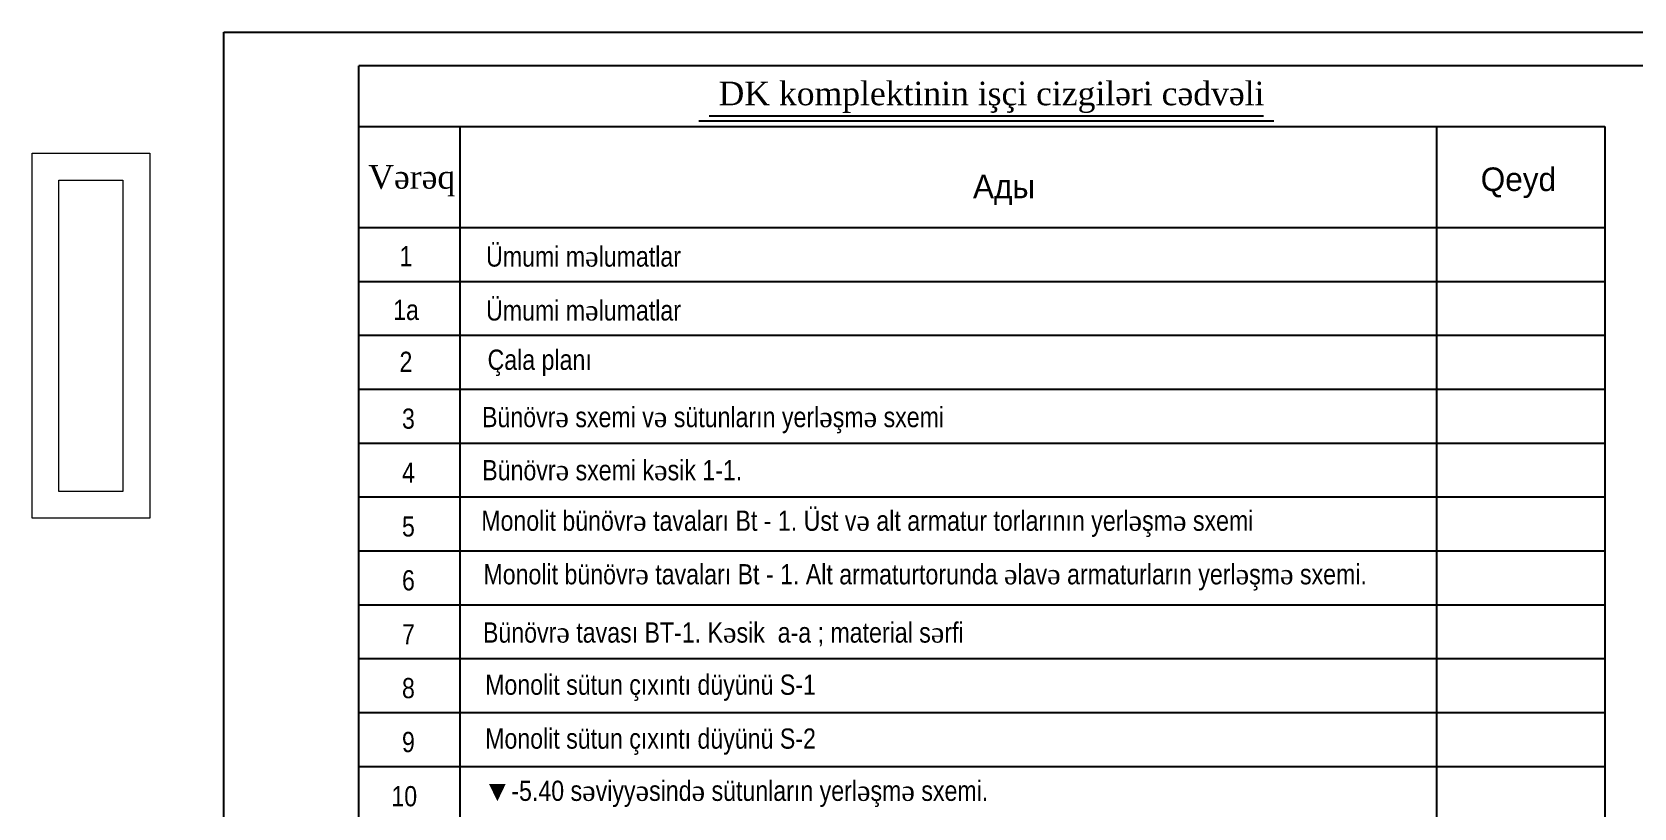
# Model space of a CAD drawing. Header units: millimetres. Extents: x -149347 to 251215, y -2929184 to -2541447.
# Drawn here: x -139298 to -115517, y -2564839 to -2553321 of the extents above; entities that cross this region are included whole.
import ezdxf

# ---------------------------------------------------------------- set-up
doc = ezdxf.new("R2010")
doc.units = ezdxf.units.MM
doc.styles.add('A3_Times_AzLat', font='A3TI(LA).TTF')
doc.styles.get("Standard").update_dxf_attribs({"font": 'times.ttf'})
doc.styles.add('style6', font='ARIALN.TTF', dxfattribs={"height": 300})

# ---------------------------------------------------------------- blocks, each defined once
blk = doc.blocks.new('mekteb')
at = {"color": 0, "lineweight": 25}
for p, q in [((99643, -1821466), (139843, -1821466)), ((99643, -1849866), (99643, -1821466))]:
    blk.add_line(p, q, dxfattribs=at)
at = {"color": 0, "lineweight": 25, "ltscale": 15}
for p in [(101643, -1849366), (139343, -1821966)]:
    blk.add_line(p, (101643, -1821966), dxfattribs=at)

msp = doc.modelspace()

# ---------------------------------------------------------------- linework, layer by layer
at = {"lineweight": 25}
for p, q in [((-134447.90215, -2554722.03231), (-115947.90215, -2554722.03231)), ((-132947.93072, -2554722.03231), (-132947.93072, -2576222.03231)), ((-129398.1818, -2554639.8888), (-120865.1013, -2554639.8888)), ((-129247.03953, -2554564.02395), (-121016.24356, -2554564.02395)), ((-118448.0582, -2554722.03231), (-118448.0582, -2576222.03231)), ((-115947.90215, -2554722.03231), (-115947.90215, -2576222.03231)), ((-134447.90215, -2556222.03231), (-115947.90215, -2556222.03231)), ((-134447.90215, -2557022.03231), (-115947.90215, -2557022.03231)), ((-134447.90215, -2557822.03231), (-115947.90215, -2557822.03231)), ((-134447.90215, -2558622.03231), (-115947.90215, -2558622.03231)), ((-134447.90215, -2559422.03231), (-115947.90215, -2559422.03231)), ((-134447.90215, -2560222.03231), (-115947.90215, -2560222.03231)), ((-134447.90215, -2561022.03231), (-115947.90215, -2561022.03231)), ((-134447.90215, -2561822.03231), (-115947.90215, -2561822.03231)), ((-134447.90215, -2562622.03231), (-115947.90215, -2562622.03231)), ((-134447.90215, -2563422.03231), (-115947.90215, -2563422.03231)), ((-134447.90215, -2564222.03231), (-115947.90215, -2564222.03231))]:
    msp.add_line(p, q, dxfattribs=at)
at = {"color": 2, "lineweight": 15, "ltscale": 15}
for points in [[(-139298.08993, -2555121.32639), (-137551.50015, -2555121.32639), (-137551.50015, -2560539.33678), (-139298.08993, -2560539.33678)], [(-138898.08993, -2555521.32639), (-137951.50015, -2555521.32639), (-137951.50015, -2560139.33678), (-138898.08993, -2560139.33678)]]:
    msp.add_lwpolyline(points, close=True, dxfattribs=at)

# ---------------------------------------------------------------- block references
at = {"lineweight": 15, "xscale": 1.000458130168285, "yscale": 1.000458130168285, "zscale": 1.000458130168285}
msp.add_blockref('mekteb', (-236137.65627, -731021.09928), dxfattribs=at)

# ---------------------------------------------------------------- texts
at = {"insert": (-129105.78589, -2554057.8596), "char_height": 350, "width": 12623.8924882, "attachment_point": 1, "style": 'A3_Times_AzLat'}
msp.add_mtext('{\\fTimes New Roman|b0|i0|c0|p18;DK komplektinin i\\fTimes New Roman|b0|i0|c238|p18;şçi cizgiləri cədvəli}', dxfattribs=at)
at = {"ltscale": 15, "insert": (-134306.90982, -2555296.76209), "char_height": 350, "attachment_point": 1}
msp.add_mtext_dynamic_manual_height_columns('{\\fTimes New Roman|b0|i0|c238|p18;Vərəq}', width=2344.5849015, gutter_width=12.5, heights=[0], dxfattribs=at)
at = {"lineweight": 25, "char_height": 350, "attachment_point": 1, "style": 'A3_Times_AzLat'}
for s, insert, width in [('Ады', (-125329.80053, -2555438.63412), 21032.9696567), ('Qeyd', (-117792.14602, -2555331.34216), 8940.8016805)]:
    msp.add_mtext(s, dxfattribs=dict(at, insert=insert, width=width))
at = {"color": 0, "lineweight": 13, "char_height": 300, "width": 11984.9607434, "attachment_point": 5, "style": 'style6'}
for s, insert in [('{\\fArial Narrow|b0|i0|c238|p34;           Ümumi m\\fTimes New Roman|b0|i0|c238|p18;ə\\fArial Narrow|b0|i0|c238|p34;lumatlar }', (-131636.72451, -2556655.44979)), ('{\\fArial Narrow|b0|i0|c238|p34;        1 }', (-134128.55999, -2556647.85536)), ('{\\fArial Narrow|b0|i0|c238|p34;        1a }', (-134128.55999, -2557447.85536)), ('{\\fArial Narrow|b0|i0|c238|p34;           Ümumi m\\fTimes New Roman|b0|i0|c238|p18;ə\\fArial Narrow|b0|i0|c238|p34;lumatlar }', (-131636.72451, -2557455.44979)), ('{\\fArial Narrow|b0|i0|c238|p34;        2}', (-134129.85522, -2558216.40525)), ('{\\fArial Narrow|b0|i0|c238|p34;        3 }', (-134092.83431, -2559061.76113)), ('{\\fArial Narrow|b0|i0|c238|p34;        4 }', (-134092.83431, -2559861.76113)), ('{\\fArial Narrow|b0|i0|c238|p34;        5 }', (-134092.83431, -2560661.76113)), ('{\\fArial Narrow|b0|i0|c238|p34;        6 }', (-134092.83431, -2561461.76113)), ('{\\fArial Narrow|b0|i0|c238|p34;        7 }', (-134092.83431, -2562261.76113)), ('{\\fArial Narrow|b0|i0|c238|p34;        8 }', (-134092.83431, -2563061.76113)), ('{\\fArial Narrow|b0|i0|c238|p34;        9 }', (-134092.83431, -2563861.76113)), ('{\\fArial Narrow|b0|i0|c238|p34;        10 }', (-134154.69402, -2564666.17502))]:
    msp.add_mtext(s, dxfattribs=dict(at, insert=insert))
at = {"lineweight": 40, "char_height": 300, "attachment_point": 1, "style": 'style6'}
for s, insert, width in [('{\\fArial Narrow|b0|i0|c238|p34;Çala planı }', (-132535.66734, -2558035.33733), 21669.2440461), ('{\\fArial Narrow|b0|i0|c238|p34;           Monolit bünövr\\fTimes New Roman|b0|i0|c238|p18;ə\\fArial Narrow|b0|i0|c238|p34; tavaları Bt - 1.} {\\fArial Narrow|b0|i0|c238|p34;Üst v\\fTimes New Roman|b0|i0|c238|p18;ə\\fArial Narrow|b0|i0|c238|p34; alt armatur torlarının} {\\fArial Narrow|b0|i0|c238|p34;yerl\\fTimes New Roman|b0|i0|c238|p18;ə\\fArial Narrow|b0|i0|c238|p34;şm\\fTimes New Roman|b0|i0|c238|p18;ə\\fArial Narrow|b0|i0|c238|p34; sxemi     }', (-133680.03631, -2560424.69235), 14253.2053206), ('{\\fArial Narrow|b0|i0|c238|p34;Monolit bünövr\\fTimes New Roman|b0|i0|c238|p18;ə\\fArial Narrow|b0|i0|c238|p34; tavaları Bt - 1. Alt armaturtorunda \\fTimes New Roman|b0|i0|c0|p18;ə\\fArial Narrow|b0|i0|c238|p34;lav\\fTimes New Roman|b0|i0|c0|p18;ə\\fArial Narrow|b0|i0|c238|p34; armaturların yerl\\fTimes New Roman|b0|i0|c238|p18;ə\\fArial Narrow|b0|i0|c238|p34;şm\\fTimes New Roman|b0|i0|c238|p18;ə\\fArial Narrow|b0|i0|c238|p34; sxemi.     }', (-132596.833, -2561219.49689), 14037.2123017)]:
    msp.add_mtext(s, dxfattribs=dict(at, insert=insert, width=width))
at = {"char_height": 300, "attachment_point": 5, "style": 'style6'}
for s, insert in [('B{\\fArial Narrow|b0|i0|c238|p34;ünövr\\fTimes New Roman|b0|i0|c238|p18;ə\\fArial Narrow|b0|i0|c238|p34; sxemi v\\fTimes New Roman|b0|i0|c238|p18;ə\\fArial Narrow|b0|i0|c238|p34; sütunların yerl\\fTimes New Roman|b0|i0|c238|p18;ə\\fArial Narrow|b0|i0|c238|p34;şm\\fTimes New Roman|b0|i0|c238|p18;ə\\fArial Narrow|b0|i0|c238|p34; sxemi}', (-129188.51857, -2559082.64687)), ('B{\\fArial Narrow|b0|i0|c238|p34;ünövr\\fTimes New Roman|b0|i0|c238|p18;ə\\fArial Narrow|b0|i0|c238|p34; sxemi k\\fTimes New Roman|b0|i0|c238|p18;ə\\fArial Narrow|b0|i0|c238|p34;sik 1-1.}', (-130685.05256, -2559827.23609)), ('{\\fArial Narrow|b0|i0|c162|p34;▼\\fArial Narrow|b0|i0|c238|p34;-5.40 s\\fTimes New Roman|b0|i0|c238|p18;ə\\fArial Narrow|b0|i0|c238|p34;viyy\\fTimes New Roman|b0|i0|c238|p18;ə\\fArial Narrow|b0|i0|c238|p34;sind\\fTimes New Roman|b0|i0|c238|p18;ə\\fArial Narrow|b0|i0|c238|p34; sütunların yerl\\fTimes New Roman|b0|i0|c238|p18;ə\\fArial Narrow|b0|i0|c238|p34;şm\\fTimes New Roman|b0|i0|c238|p18;ə\\fArial Narrow|b0|i0|c238|p34; sxemi.}', (-128850.30638, -2564629.97185))]:
    msp.add_mtext(s, dxfattribs=dict(at, insert=insert))
at = {"lineweight": 9, "insert": (-134323.77459, -2562084.51575), "char_height": 300, "width": 15656.8661996, "attachment_point": 1, "style": 'style6'}
msp.add_mtext('{\\fArial Narrow|b0|i0|c238|p34;                  Bünövr\\fTimes New Roman|b0|i0|c238|p18;ə\\fArial Narrow|b0|i0|c238|p34; tavası BT-1.} K{\\fTimes New Roman|b0|i0|c238|p18;ə\\fArial Narrow|b0|i0|c238|p34;sik  a-a} ;{\\fArial Narrow|b0|i0|c238|p34; mater}i{\\fArial Narrow|b0|i0|c238|p34;al s\\fTimes New Roman|b0|i0|c238|p18;ə\\fArial Narrow|b0|i0|c238|p34;rfi }', dxfattribs=at)
at = {"lineweight": 20, "char_height": 300, "width": 7971.640748, "attachment_point": 1, "style": 'style6'}
for s, insert in [('{\\fArial Narrow|b0|i0|c238|p34;    Monolit sütun çıxıntı düyünü S-1}', (-132953.84296, -2562858.71856)), ('{\\fArial Narrow|b0|i0|c238|p34;    Monolit sütun çıxıntı düyünü S-2}', (-132953.84296, -2563658.71856))]:
    msp.add_mtext(s, dxfattribs=dict(at, insert=insert))

doc.saveas('drawing.dxf')
